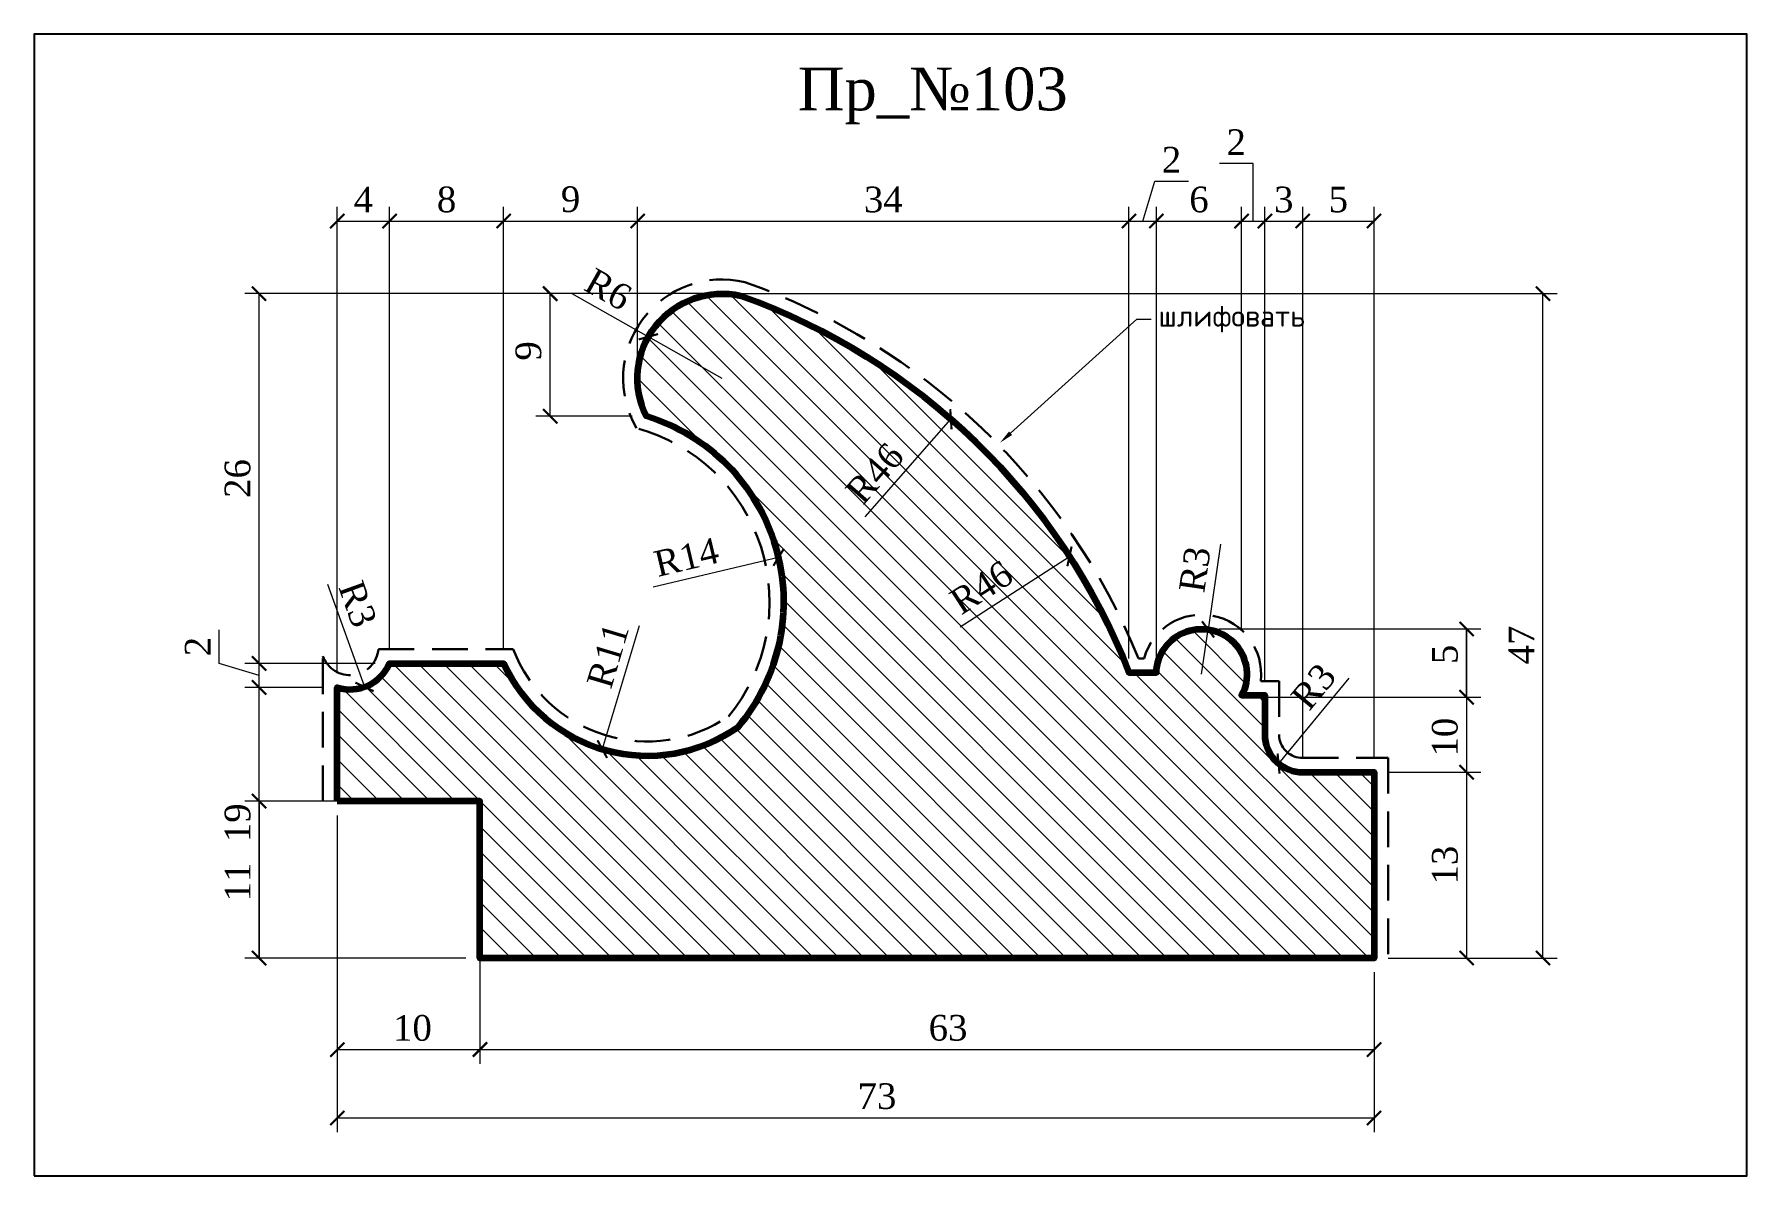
# Model space of a CAD drawing. Header units: millimetres. Extents: x 305933 to 306053, y -90607 to -90527.
import ezdxf
from ezdxf import colors
from ezdxf.entities.mleader import LeaderData, LeaderLine
from ezdxf.math import Vec2, Vec3

# ---------------------------------------------------------------- set-up
doc = ezdxf.new("R2010")
doc.units = ezdxf.units.MM
doc.header["$MEASUREMENT"] = 0
doc.linetypes.add('HIDDEN', pattern=[0.375, 0.25, -0.125])
doc.layers.add('Outside panel', color=7, linetype='Continuous', lineweight=18, true_color=0x7f5e57)
doc.layers.add('линия 50', color=1, linetype='Continuous', lineweight=211)
doc.layers.add('служебный слой РАЗМЕРЫ', color=7, linetype='Continuous', lineweight=9)
doc.layers.add('размеры в модели', color=7, linetype='Continuous')
doc.styles.add('ELECT', font='times.ttf')
doc.styles.get("Standard").update_dxf_attribs({"font": 'times.ttf'})
doc.styles.add('ЕСКД профили текст', font='isocpeur.ttf')
doc.dimstyles.new('M_1', dxfattribs={"dimtxt": 1.8, "dimasz": 1, "dimexe": 1, "dimexo": 1, "dimgap": 0.6, "dimtad": 1, "dimdec": 0, "dimdsep": 46, "dimtxsty": 'Standard', "dimblk": 'ARCHTICK', "dimcen": -5, "dimclrd": 7, "dimclre": 7, "dimclrt": 7, "dimadec": 0, "dimazin": 0, "dimtfac": 1, "dimtdec": 0, "dimtmove": 0, "dimatfit": 3, "dimfxl": 1, "dimtolj": 1, "dimtzin": 0, "dimlwd": 5, "dimlwe": 5, "dimarcsym": 0})

# ---------------------------------------------------------------- blocks, each defined once
blk = doc.blocks.new('_ArchTick')
at = {"color": 0, "linetype": 'ByBlock', "const_width": 0.15}
blk.add_lwpolyline([(-0.5, -0.5), (0.5, 0.5)], dxfattribs=at)
blk = doc.blocks.new('*D11')
at = {"layer": 'Defpoints', "color": 0, "ltscale": 1000, "transparency": 16777216}
for p in [(306026.56, -90578.97), (306026.56, -90591.99), (306033.05, -90591.99)]:
    blk.add_point(p, dxfattribs=at)
at = {"layer": 'размеры в модели', "color": 7, "lineweight": 5, "ltscale": 1000, "transparency": 16777216}
for p, q in [((306027.56, -90578.97), (306034.05, -90578.97)), ((306033.05, -90578.97), (306033.05, -90591.99)), ((306027.56, -90591.99), (306034.05, -90591.99))]:
    blk.add_line(p, q, dxfattribs=at)
for p, rotation in [((306033.05, -90578.97), 90), ((306033.05, -90591.99), 270)]:
    blk.add_blockref('_ArchTick', p, dxfattribs=dict(at, rotation=rotation))
at = {"layer": 'размеры в модели', "color": 7, "ltscale": 1000, "transparency": 16777216, "insert": (306031.53, -90585.48), "char_height": 1.8, "attachment_point": 5, "rotation": 90}
blk.add_mtext('\\A1;13', dxfattribs=at)
blk = doc.blocks.new('*D10')
at = {"layer": 'Defpoints', "color": 0, "ltscale": 1000, "transparency": 16777216}
for p in [(306014.68, -90568.93), (306026.56, -90578.97), (306033.05, -90578.97)]:
    blk.add_point(p, dxfattribs=at)
at = {"layer": 'размеры в модели', "color": 7, "lineweight": 5, "ltscale": 1000, "transparency": 16777216}
for p, q in [((306015.68, -90568.93), (306034.05, -90568.93)), ((306033.05, -90568.93), (306033.05, -90578.97)), ((306027.56, -90578.97), (306034.05, -90578.97))]:
    blk.add_line(p, q, dxfattribs=at)
for p, rotation in [((306033.05, -90568.93), 90), ((306033.05, -90578.97), 270)]:
    blk.add_blockref('_ArchTick', p, dxfattribs=dict(at, rotation=rotation))
at = {"layer": 'размеры в модели', "color": 7, "ltscale": 1000, "transparency": 16777216, "insert": (306031.53, -90576.51), "char_height": 1.8, "attachment_point": 5, "rotation": 90}
blk.add_mtext('\\A1;10', dxfattribs=at)
blk = doc.blocks.new('*D9')
at = {"layer": 'Defpoints', "color": 0, "ltscale": 1000, "transparency": 16777216}
for p in [(306014.68, -90568.93), (306033.05, -90568.93), (306017.44, -90573.71)]:
    blk.add_point(p, dxfattribs=at)
at = {"layer": 'размеры в модели', "color": 7, "lineweight": 5, "ltscale": 1000, "transparency": 16777216}
for p, q in [((306015.68, -90568.93), (306034.05, -90568.93)), ((306033.05, -90573.71), (306033.05, -90568.93)), ((306018.44, -90573.71), (306034.05, -90573.71))]:
    blk.add_line(p, q, dxfattribs=at)
for p, rotation in [((306033.05, -90568.93), 90), ((306033.05, -90573.71), 270)]:
    blk.add_blockref('_ArchTick', p, dxfattribs=dict(at, rotation=rotation))
at = {"layer": 'размеры в модели', "color": 7, "ltscale": 1000, "transparency": 16777216, "insert": (306031.53, -90570.71), "char_height": 1.8, "attachment_point": 5, "rotation": 90}
blk.add_mtext('\\A1;5', dxfattribs=at)
blk = doc.blocks.new('*D8')
at = {"layer": 'Defpoints', "color": 0, "ltscale": 1000, "transparency": 16777216}
for p in [(305968.83, -90545.43), (305980.88, -90545.43), (305975.57, -90554.02)]:
    blk.add_point(p, dxfattribs=at)
at = {"layer": 'размеры в модели', "color": 7, "lineweight": 5, "ltscale": 1000, "transparency": 16777216}
for p, q in [((305979.88, -90545.43), (305967.83, -90545.43)), ((305968.83, -90554.02), (305968.83, -90545.43)), ((305974.57, -90554.02), (305967.83, -90554.02))]:
    blk.add_line(p, q, dxfattribs=at)
for p, rotation in [((305968.83, -90545.43), 90), ((305968.83, -90554.02), 270)]:
    blk.add_blockref('_ArchTick', p, dxfattribs=dict(at, rotation=rotation))
at = {"layer": 'размеры в модели', "color": 7, "ltscale": 1000, "transparency": 16777216, "insert": (305967.31, -90549.44), "char_height": 1.8, "attachment_point": 5, "rotation": 90}
blk.add_mtext('\\A1;9', dxfattribs=at)
blk = doc.blocks.new('*D7')
at = {"layer": 'Defpoints', "color": 0, "ltscale": 1000, "transparency": 16777216}
for p in [(306005.22, -90563.84), (305966.78, -90588.65)]:
    blk.add_point(p, dxfattribs=at)
at = {"layer": 'размеры в модели', "color": 7, "lineweight": 5, "ltscale": 1000, "transparency": 16777216}
blk.add_line((305997.57, -90568.78), (306005.22, -90563.84), dxfattribs=at)
at = {"layer": 'размеры в модели', "color": 7, "lineweight": 5, "ltscale": 1000, "transparency": 16777216, "rotation": 32.83721025897567}
blk.add_blockref('_ArchTick', (306005.22, -90563.84), dxfattribs=at)
at = {"layer": 'размеры в модели', "color": 7, "ltscale": 1000, "transparency": 16777216, "insert": (305999.05, -90566.02), "char_height": 1.8, "attachment_point": 5, "rotation": 32.8372}
blk.add_mtext('\\A1;R46', dxfattribs=at)
blk = doc.blocks.new('*D6')
at = {"layer": 'Defpoints', "color": 0, "ltscale": 1000, "transparency": 16777216}
for p in [(305996.91, -90554.23), (305966.78, -90588.65)]:
    blk.add_point(p, dxfattribs=at)
at = {"layer": 'размеры в модели', "color": 7, "lineweight": 5, "ltscale": 1000, "transparency": 16777216}
blk.add_line((305990.91, -90561.08), (305996.91, -90554.23), dxfattribs=at)
at = {"layer": 'размеры в модели', "color": 7, "lineweight": 5, "ltscale": 1000, "transparency": 16777216, "rotation": 48.80059005524762}
blk.add_blockref('_ArchTick', (305996.91, -90554.23), dxfattribs=at)
at = {"layer": 'размеры в модели', "color": 7, "ltscale": 1000, "transparency": 16777216, "insert": (305991.58, -90558.02), "char_height": 1.8, "attachment_point": 5, "rotation": 48.8006}
blk.add_mtext('\\A1;R46', dxfattribs=at)
blk = doc.blocks.new('*D5')
at = {"layer": 'Defpoints', "color": 0, "ltscale": 1000, "transparency": 16777216}
for p in [(306021.56, -90576.29), (306019.87, -90578.36)]:
    blk.add_point(p, dxfattribs=at)
at = {"layer": 'размеры в модели', "color": 7, "lineweight": 5, "ltscale": 1000, "transparency": 16777216}
blk.add_line((306024.79, -90572.37), (306019.87, -90578.36), dxfattribs=at)
at = {"layer": 'размеры в модели', "color": 7, "lineweight": 5, "ltscale": 1000, "transparency": 16777216, "rotation": 230.5863498152284}
blk.add_blockref('_ArchTick', (306019.87, -90578.36), dxfattribs=at)
at = {"layer": 'размеры в модели', "color": 7, "ltscale": 1000, "transparency": 16777216, "insert": (306022.33, -90572.97), "char_height": 1.8, "attachment_point": 5, "rotation": 50.5863}
blk.add_mtext('\\A1;R3', dxfattribs=at)
blk = doc.blocks.new('*D4')
at = {"layer": 'Defpoints', "color": 0, "ltscale": 1000, "transparency": 16777216}
for p in [(306014.93, -90568.96), (306014.47, -90572.1)]:
    blk.add_point(p, dxfattribs=at)
at = {"layer": 'размеры в модели', "color": 7, "lineweight": 5, "ltscale": 1000, "transparency": 16777216}
for p in [(306015.8, -90562.99), (306014.47, -90572.1)]:
    blk.add_line(p, (306014.93, -90568.96), dxfattribs=at)
at = {"layer": 'размеры в модели', "color": 7, "lineweight": 5, "ltscale": 1000, "transparency": 16777216, "rotation": 261.6966493838898}
blk.add_blockref('_ArchTick', (306014.93, -90568.96), dxfattribs=at)
at = {"layer": 'размеры в модели', "color": 7, "ltscale": 1000, "transparency": 16777216, "insert": (306014.01, -90564.76), "char_height": 1.8, "attachment_point": 5, "rotation": 81.6966}
blk.add_mtext('\\A1;R3', dxfattribs=at)
blk = doc.blocks.new('*D3')
at = {"layer": 'Defpoints', "color": 0, "ltscale": 1000, "transparency": 16777216}
for p in [(305975.71, -90548.45), (305980.88, -90551.37)]:
    blk.add_point(p, dxfattribs=at)
at = {"layer": 'размеры в модели', "color": 7, "lineweight": 5, "ltscale": 1000, "transparency": 16777216}
for p in [(305970.35, -90545.43), (305980.88, -90551.37)]:
    blk.add_line(p, (305975.71, -90548.45), dxfattribs=at)
at = {"layer": 'размеры в модели', "color": 7, "lineweight": 5, "ltscale": 1000, "transparency": 16777216, "rotation": 330.6128293074956}
blk.add_blockref('_ArchTick', (305975.71, -90548.45), dxfattribs=at)
at = {"layer": 'размеры в модели', "color": 7, "ltscale": 1000, "transparency": 16777216, "insert": (305972.9, -90545.13), "char_height": 1.8, "attachment_point": 5, "rotation": 330.6128}
blk.add_mtext('\\A1;R6', dxfattribs=at)
blk = doc.blocks.new('*D2')
at = {"layer": 'Defpoints', "color": 0, "ltscale": 1000, "transparency": 16777216}
for p in [(305954.8, -90570.15), (305955.82, -90572.99)]:
    blk.add_point(p, dxfattribs=at)
at = {"layer": 'размеры в модели', "color": 7, "lineweight": 5, "ltscale": 1000, "transparency": 16777216}
blk.add_line((305953.23, -90565.79), (305955.82, -90572.99), dxfattribs=at)
at = {"layer": 'размеры в модели', "color": 7, "lineweight": 5, "ltscale": 1000, "transparency": 16777216, "rotation": 289.76201986704}
blk.add_blockref('_ArchTick', (305955.82, -90572.99), dxfattribs=at)
at = {"layer": 'размеры в модели', "color": 7, "ltscale": 1000, "transparency": 16777216, "insert": (305955.34, -90567.18), "char_height": 1.8, "attachment_point": 5, "rotation": 289.762}
blk.add_mtext('\\A1;R3', dxfattribs=at)
blk = doc.blocks.new('*D30')
at = {"layer": 'Defpoints', "color": 0, "ltscale": 1000, "transparency": 16777216}
for p in [(305984.84, -90563.9), (305971.59, -90567.03)]:
    blk.add_point(p, dxfattribs=at)
at = {"layer": 'размеры в модели', "color": 7, "lineweight": 5, "ltscale": 1000, "transparency": 16777216}
blk.add_line((305976.04, -90565.98), (305984.84, -90563.9), dxfattribs=at)
at = {"layer": 'размеры в модели', "color": 7, "lineweight": 5, "ltscale": 1000, "transparency": 16777216, "rotation": 13.29428402679002}
blk.add_blockref('_ArchTick', (305984.84, -90563.9), dxfattribs=at)
at = {"layer": 'размеры в модели', "color": 7, "ltscale": 1000, "transparency": 16777216, "insert": (305978.37, -90563.89), "char_height": 1.8, "attachment_point": 5, "rotation": 13.2943}
blk.add_mtext('\\A1;R14', dxfattribs=at)
blk = doc.blocks.new('*D29')
at = {"layer": 'Defpoints', "color": 0, "ltscale": 1000, "transparency": 16777216}
for p in [(305975.64, -90566.75), (305972.48, -90577.35)]:
    blk.add_point(p, dxfattribs=at)
at = {"layer": 'размеры в модели', "color": 7, "lineweight": 5, "ltscale": 1000, "transparency": 16777216}
blk.add_line((305975.06, -90568.7), (305972.48, -90577.35), dxfattribs=at)
at = {"layer": 'размеры в модели', "color": 7, "lineweight": 5, "ltscale": 1000, "transparency": 16777216, "rotation": 253.4371533761697}
blk.add_blockref('_ArchTick', (305972.48, -90577.35), dxfattribs=at)
at = {"layer": 'размеры в модели', "color": 7, "ltscale": 1000, "transparency": 16777216, "insert": (305972.87, -90570.79), "char_height": 1.8, "attachment_point": 5, "rotation": 73.4372}
blk.add_mtext('\\A1;R11', dxfattribs=at)
blk = doc.blocks.new('*D26')
at = {"layer": 'Defpoints', "color": 0, "ltscale": 1000, "transparency": 16777216}
for p in [(306018.91, -90540.34), (306017.28, -90569.6), (306018.91, -90573.58)]:
    blk.add_point(p, dxfattribs=at)
at = {"layer": 'размеры в модели', "color": 7, "lineweight": 5, "ltscale": 1000, "transparency": 16777216}
for p, q in [((306018.08, -90536.31), (306015.72, -90536.31)), ((306018.09, -90540.34), (306018.08, -90536.31)), ((306017.28, -90568.6), (306017.28, -90539.34)), ((306018.91, -90572.58), (306018.91, -90539.34)), ((306017.28, -90540.34), (306018.91, -90540.34))]:
    blk.add_line(p, q, dxfattribs=at)
at = {"layer": 'размеры в модели', "color": 7, "lineweight": 5, "ltscale": 1000, "transparency": 16777216, "rotation": 180}
blk.add_blockref('_ArchTick', (306017.28, -90540.34), dxfattribs=at)
at = {"layer": 'размеры в модели', "color": 7, "lineweight": 5, "ltscale": 1000, "transparency": 16777216}
blk.add_blockref('_ArchTick', (306018.91, -90540.34), dxfattribs=at)
at = {"layer": 'размеры в модели', "color": 7, "ltscale": 1000, "transparency": 16777216, "insert": (306016.9, -90534.81), "char_height": 1.8, "attachment_point": 5}
blk.add_mtext('\\A1;2', dxfattribs=at)
blk = doc.blocks.new('*D24')
at = {"layer": 'Defpoints', "color": 0, "ltscale": 1000, "transparency": 16777216}
for p in [(306011.31, -90540.34), (306009.39, -90571.99), (306011.31, -90571.99)]:
    blk.add_point(p, dxfattribs=at)
at = {"layer": 'размеры в модели', "color": 7, "lineweight": 5, "ltscale": 1000, "transparency": 16777216}
for p, q in [((306010.35, -90540.34), (306011.19, -90537.54)), ((306011.19, -90537.54), (306013.55, -90537.54)), ((306009.39, -90570.99), (306009.39, -90539.34)), ((306011.31, -90570.99), (306011.31, -90539.34)), ((306009.39, -90540.34), (306011.31, -90540.34))]:
    blk.add_line(p, q, dxfattribs=at)
at = {"layer": 'размеры в модели', "color": 7, "lineweight": 5, "ltscale": 1000, "transparency": 16777216, "rotation": 180}
blk.add_blockref('_ArchTick', (306009.39, -90540.34), dxfattribs=at)
at = {"layer": 'размеры в модели', "color": 7, "lineweight": 5, "ltscale": 1000, "transparency": 16777216}
blk.add_blockref('_ArchTick', (306011.31, -90540.34), dxfattribs=at)
at = {"layer": 'размеры в модели', "color": 7, "ltscale": 1000, "transparency": 16777216, "insert": (306012.37, -90536.04), "char_height": 1.8, "attachment_point": 5}
blk.add_mtext('\\A1;2', dxfattribs=at)
blk = doc.blocks.new('*D22')
at = {"layer": 'Defpoints', "color": 0, "ltscale": 1000, "transparency": 16777216}
for p in [(305974.96, -90540.34), (305974.96, -90550.98), (305965.57, -90571.34)]:
    blk.add_point(p, dxfattribs=at)
at = {"layer": 'размеры в модели', "color": 7, "lineweight": 5, "ltscale": 1000, "transparency": 16777216}
for p, q in [((305965.57, -90570.34), (305965.57, -90539.34)), ((305974.96, -90549.98), (305974.96, -90539.34)), ((305965.57, -90540.34), (305974.96, -90540.34))]:
    blk.add_line(p, q, dxfattribs=at)
at = {"layer": 'размеры в модели', "color": 7, "lineweight": 5, "ltscale": 1000, "transparency": 16777216, "rotation": 180}
blk.add_blockref('_ArchTick', (305965.57, -90540.34), dxfattribs=at)
at = {"layer": 'размеры в модели', "color": 7, "lineweight": 5, "ltscale": 1000, "transparency": 16777216}
blk.add_blockref('_ArchTick', (305974.96, -90540.34), dxfattribs=at)
at = {"layer": 'размеры в модели', "color": 7, "ltscale": 1000, "transparency": 16777216, "insert": (305970.26, -90538.82), "char_height": 1.8, "attachment_point": 5}
blk.add_mtext('\\A1;9', dxfattribs=at)
blk = doc.blocks.new('*D20')
at = {"layer": 'Defpoints', "color": 0, "ltscale": 1000, "transparency": 16777216}
for p in [(305957.57, -90540.34), (305957.57, -90571.34), (305953.91, -90573.03)]:
    blk.add_point(p, dxfattribs=at)
at = {"layer": 'размеры в модели', "color": 7, "lineweight": 5, "ltscale": 1000, "transparency": 16777216}
for p, q in [((305953.91, -90572.03), (305953.91, -90539.34)), ((305957.57, -90570.34), (305957.57, -90539.34)), ((305953.91, -90540.34), (305957.57, -90540.34))]:
    blk.add_line(p, q, dxfattribs=at)
at = {"layer": 'размеры в модели', "color": 7, "lineweight": 5, "ltscale": 1000, "transparency": 16777216, "rotation": 180}
blk.add_blockref('_ArchTick', (305953.91, -90540.34), dxfattribs=at)
at = {"layer": 'размеры в модели', "color": 7, "lineweight": 5, "ltscale": 1000, "transparency": 16777216}
blk.add_blockref('_ArchTick', (305957.57, -90540.34), dxfattribs=at)
at = {"layer": 'размеры в модели', "color": 7, "ltscale": 1000, "transparency": 16777216, "insert": (305955.74, -90538.84), "char_height": 1.8, "attachment_point": 5}
blk.add_mtext('\\A1;4', dxfattribs=at)
blk = doc.blocks.new('*D19')
at = {"layer": 'Defpoints', "color": 0, "ltscale": 1000, "transparency": 16777216}
for p in [(305963.91, -90591.99), (306026.56, -90591.99), (306026.56, -90598.4)]:
    blk.add_point(p, dxfattribs=at)
at = {"layer": 'размеры в модели', "color": 7, "lineweight": 5, "ltscale": 1000, "transparency": 16777216}
for p, q in [((305963.91, -90592.99), (305963.91, -90599.4)), ((306026.56, -90592.99), (306026.56, -90599.4)), ((305963.91, -90598.4), (306026.56, -90598.4))]:
    blk.add_line(p, q, dxfattribs=at)
at = {"layer": 'размеры в модели', "color": 7, "lineweight": 5, "ltscale": 1000, "transparency": 16777216, "rotation": 180}
blk.add_blockref('_ArchTick', (305963.91, -90598.4), dxfattribs=at)
at = {"layer": 'размеры в модели', "color": 7, "lineweight": 5, "ltscale": 1000, "transparency": 16777216}
blk.add_blockref('_ArchTick', (306026.56, -90598.4), dxfattribs=at)
at = {"layer": 'размеры в модели', "color": 7, "ltscale": 1000, "transparency": 16777216, "insert": (305996.71, -90596.89), "char_height": 1.8, "attachment_point": 5}
blk.add_mtext('\\A1;63', dxfattribs=at)
blk = doc.blocks.new('*D18')
at = {"layer": 'Defpoints', "color": 0, "ltscale": 1000, "transparency": 16777216}
for p in [(305953.91, -90580.99), (305963.91, -90580.99), (305963.91, -90598.41)]:
    blk.add_point(p, dxfattribs=at)
at = {"layer": 'размеры в модели', "color": 7, "lineweight": 5, "ltscale": 1000, "transparency": 16777216}
for p, q in [((305953.91, -90581.99), (305953.91, -90599.41)), ((305963.91, -90581.99), (305963.91, -90599.41)), ((305953.91, -90598.41), (305963.91, -90598.41))]:
    blk.add_line(p, q, dxfattribs=at)
at = {"layer": 'размеры в модели', "color": 7, "lineweight": 5, "ltscale": 1000, "transparency": 16777216, "rotation": 180}
blk.add_blockref('_ArchTick', (305953.91, -90598.41), dxfattribs=at)
at = {"layer": 'размеры в модели', "color": 7, "lineweight": 5, "ltscale": 1000, "transparency": 16777216}
blk.add_blockref('_ArchTick', (305963.91, -90598.41), dxfattribs=at)
at = {"layer": 'размеры в модели', "color": 7, "ltscale": 1000, "transparency": 16777216, "insert": (305959.18, -90596.9), "char_height": 1.8, "attachment_point": 5}
blk.add_mtext('\\A1;10', dxfattribs=at)
blk = doc.blocks.new('*D16')
at = {"layer": 'Defpoints', "color": 0, "ltscale": 1000, "transparency": 16777216}
for p in [(305948.43, -90571.34), (305957.57, -90571.34), (305953.91, -90573.03)]:
    blk.add_point(p, dxfattribs=at)
at = {"layer": 'размеры в модели', "color": 7, "lineweight": 5, "ltscale": 1000, "transparency": 16777216}
for p, q in [((305945.63, -90571.34), (305945.63, -90568.98)), ((305948.43, -90572.18), (305945.63, -90571.34)), ((305956.57, -90571.34), (305947.43, -90571.34)), ((305948.43, -90573.03), (305948.43, -90571.34)), ((305952.91, -90573.03), (305947.43, -90573.03))]:
    blk.add_line(p, q, dxfattribs=at)
for p, rotation in [((305948.43, -90571.34), 90), ((305948.43, -90573.03), 270)]:
    blk.add_blockref('_ArchTick', p, dxfattribs=dict(at, rotation=rotation))
at = {"layer": 'размеры в модели', "color": 7, "ltscale": 1000, "transparency": 16777216, "insert": (305944.13, -90570.16), "char_height": 1.8, "attachment_point": 5, "rotation": 90}
blk.add_mtext('\\A1;2', dxfattribs=at)
blk = doc.blocks.new('*D14')
at = {"layer": 'Defpoints', "color": 0, "ltscale": 1000, "transparency": 16777216}
for p in [(305963.51, -90580.99), (305948.43, -90591.99), (305963.91, -90591.99)]:
    blk.add_point(p, dxfattribs=at)
at = {"layer": 'размеры в модели', "color": 7, "lineweight": 5, "ltscale": 1000, "transparency": 16777216}
for p, q in [((305962.51, -90580.99), (305947.43, -90580.99)), ((305948.43, -90580.99), (305948.43, -90591.99)), ((305962.91, -90591.99), (305947.43, -90591.99))]:
    blk.add_line(p, q, dxfattribs=at)
for p, rotation in [((305948.43, -90580.99), 90), ((305948.43, -90591.99), 270)]:
    blk.add_blockref('_ArchTick', p, dxfattribs=dict(at, rotation=rotation))
at = {"layer": 'размеры в модели', "color": 7, "ltscale": 1000, "transparency": 16777216, "insert": (305946.93, -90586.66), "char_height": 1.8, "attachment_point": 5, "rotation": 90}
blk.add_mtext('\\A1;11', dxfattribs=at)
blk = doc.blocks.new('*D13')
at = {"layer": 'Defpoints', "color": 0, "ltscale": 1000, "transparency": 16777216}
for p in [(305980.75, -90545.43), (306038.4, -90545.43), (306026.56, -90591.99)]:
    blk.add_point(p, dxfattribs=at)
at = {"layer": 'размеры в модели', "color": 7, "lineweight": 5, "ltscale": 1000, "transparency": 16777216}
for p, q in [((305981.75, -90545.43), (306039.4, -90545.43)), ((306038.4, -90591.99), (306038.4, -90545.43)), ((306027.56, -90591.99), (306039.4, -90591.99))]:
    blk.add_line(p, q, dxfattribs=at)
for p, rotation in [((306038.4, -90545.43), 90), ((306038.4, -90591.99), 270)]:
    blk.add_blockref('_ArchTick', p, dxfattribs=dict(at, rotation=rotation))
at = {"layer": 'размеры в модели', "color": 7, "ltscale": 1000, "transparency": 16777216, "insert": (306036.89, -90570.05), "char_height": 1.8, "attachment_point": 5, "rotation": 90}
blk.add_mtext('\\A1;47', dxfattribs=at)
blk = doc.blocks.new('*D12')
at = {"layer": 'Defpoints', "color": 0, "ltscale": 1000, "transparency": 16777216}
for p in [(305953.91, -90580.99), (306026.56, -90591.99), (306026.56, -90603.2)]:
    blk.add_point(p, dxfattribs=at)
at = {"layer": 'размеры в модели', "color": 7, "lineweight": 5, "ltscale": 1000, "transparency": 16777216}
for p, q in [((305953.91, -90581.99), (305953.91, -90604.2)), ((306026.56, -90592.99), (306026.56, -90604.2)), ((305953.91, -90603.2), (306026.56, -90603.2))]:
    blk.add_line(p, q, dxfattribs=at)
at = {"layer": 'размеры в модели', "color": 7, "lineweight": 5, "ltscale": 1000, "transparency": 16777216, "rotation": 180}
blk.add_blockref('_ArchTick', (305953.91, -90603.2), dxfattribs=at)
at = {"layer": 'размеры в модели', "color": 7, "lineweight": 5, "ltscale": 1000, "transparency": 16777216}
blk.add_blockref('_ArchTick', (306026.56, -90603.2), dxfattribs=at)
at = {"layer": 'размеры в модели', "color": 7, "ltscale": 1000, "transparency": 16777216, "insert": (305991.73, -90601.68), "char_height": 1.8, "attachment_point": 5}
blk.add_mtext('\\A1;73', dxfattribs=at)

msp = doc.modelspace()

# ---------------------------------------------------------------- hatches: boundary and pattern name
at = {"layer": 'Outside panel', "ltscale": 1000}
h = msp.add_hatch(dxfattribs=at)
h.set_pattern_fill('ANSI31', color=256, scale=10, angle=90)
h.set_pattern_definition([(135, (-4128.5922, 265.9996), (-0.8838834765, -0.8838834765), [])])
h.paths.add_polyline_path([(305982.2, -90545.58, 0.633075), (305975.57, -90554.02, -0.53807), (305982, -90575.8, -0.469543), (305965.57, -90571.34), (305957.57, -90571.34, -0.384705), (305953.91, -90573.03), (305953.91, -90580.99), (305963.91, -90580.99), (305963.91, -90591.99), (306026.56, -90591.99), (306026.56, -90578.97), (306021.56, -90578.97, -0.383189), (306018.91, -90576.58), (306018.91, -90573.58), (306017.28, -90573.58, 1.255715), (306011.31, -90571.99), (306009.39, -90571.99, 0.216873)])

# ---------------------------------------------------------------- linework, layer by layer
at = {"color": 6, "ltscale": 1000}
msp.add_lwpolyline([(305932.68, -90607.25), (306052.68, -90607.25), (306052.68, -90527.25), (305932.68, -90527.25)], close=True, dxfattribs=at)
at = {"layer": 'линия 50', "color": 1, "linetype": 'HIDDEN', "lineweight": 30, "ltscale": 10, "true_color": 0xff0909}
msp.add_lwpolyline([(305952.91, -90580.99), (305952.91, -90570.83, 0.80461), (305956.8, -90570.34), (305966.24, -90570.34, 0.484966), (305981.32, -90575.06, 0.545063), (305974.89, -90554.86, -0.659371), (305982.48, -90544.62, -0.213367), (306010.06, -90570.99), (306010.45, -90570.99, -0.926054), (306018.62, -90572.58), (306019.91, -90572.58), (306019.91, -90576.52, 0.37509), (306021.56, -90577.97), (306027.56, -90577.97), (306027.56, -90591.99)], format="xyb", dxfattribs=at)
at = {"layer": 'линия 50', "color": 7}
msp.add_lwpolyline([(305953.91, -90580.99), (305953.91, -90573.03, 0.384705), (305957.57, -90571.34), (305965.57, -90571.34, 0.469543), (305982, -90575.8, 0.53807), (305975.57, -90554.02, -0.633075), (305982.2, -90545.58, -0.216873), (306009.39, -90571.99), (306011.31, -90571.99, -1.255715), (306017.28, -90573.58), (306018.91, -90573.58), (306018.91, -90576.58, 0.383189), (306021.56, -90578.97), (306026.56, -90578.97), (306026.56, -90591.99), (305963.91, -90591.99), (305963.91, -90580.99)], format="xyb", close=True, dxfattribs=at)

# ---------------------------------------------------------------- texts
at = {"color": 7, "ltscale": 1000, "style": 'ELECT'}
msp.add_text('Пр_№103', height=3, dxfattribs=at).set_placement((305986.18, -90532.58))

# ---------------------------------------------------------------- dimensions: what is measured, and where the dimension line sits
at = {"layer": 'размеры в модели', "color": 0, "ltscale": 1000}
for base, p1, p2, picture, middle in [((306018.91, -90540.34), (306017.28, -90569.6), (306018.91, -90573.58), '*D26', (306017.48, -90536.31)), ((305957.57, -90540.34), (305953.91, -90573.03), (305957.57, -90571.34), '*D20', (305955.74, -90540.34)), ((305963.91, -90598.41), (305953.91, -90580.99), (305963.91, -90580.99), '*D18', (305959.18, -90598.41)), ((306026.56, -90603.2), (305953.91, -90580.99), (306026.56, -90591.99), '*D12', (305991.73, -90603.2)), ((306026.56, -90598.4), (305963.91, -90591.99), (306026.56, -90591.99), '*D19', (305996.71, -90598.4))]:
    dim = msp.add_linear_dim(base=base, p1=p1, p2=p2, dimstyle='M_1', override={"dimtxt": 1.8}, dxfattribs=at)
    dim.commit()
    dim.dimension.update_dxf_attribs({"geometry": picture, "text_midpoint": middle, "dimtype": 128})
for base, p1, p2, picture, middle in [((306011.31, -90540.34), (306009.39, -90571.99), (306011.31, -90571.99), '*D24', (306011.79, -90536.04)), ((305974.96, -90540.34), (305965.57, -90571.34), (305974.96, -90550.98), '*D22', (305970.26, -90538.82))]:
    dim = msp.add_linear_dim(base=base, p1=p1, p2=p2, dimstyle='M_1', override={"dimtxt": 1.8}, dxfattribs=at)
    dim.commit()
    dim.dimension.update_dxf_attribs({"geometry": picture, "text_midpoint": middle})
for base, p1, p2 in [((305965.57, -90540.34), (305957.57, -90571.34), (305965.57, -90571.34)), ((306009.39, -90540.34), (305974.96, -90550.98), (306009.39, -90571.99)), ((306017.28, -90540.34), (306011.31, -90571.99), (306017.28, -90569.87)), ((306021.56, -90540.34), (306018.91, -90573.58), (306021.56, -90578.97)), ((306026.56, -90540.34), (306021.56, -90578.97), (306026.56, -90578.97))]:
    msp.add_linear_dim(base=base, p1=p1, p2=p2, dimstyle='M_1', override={"dimtxt": 1.8}, dxfattribs=at).render()
for center, mpoint, picture, middle in [((305980.88, -90551.37), (305975.71, -90548.45), '*D3', (305972.9, -90545.13)), ((306014.47, -90572.1), (306014.93, -90568.96), '*D4', (306014.01, -90564.76))]:
    dim = msp.add_radius_dim(center=center, mpoint=mpoint, dimstyle='M_1', override={"dimtxt": 1.8}, dxfattribs=at)
    dim.commit()
    dim.dimension.update_dxf_attribs({"geometry": picture, "text_midpoint": middle})
for base, p1, p2 in [((305948.43, -90545.43), (305957.57, -90571.34), (305980.88, -90545.43)), ((305948.43, -90573.03), (305963.91, -90591.99), (305953.91, -90573.03))]:
    msp.add_linear_dim(base=base, p1=p1, p2=p2, angle=90, dimstyle='M_1', override={"dimtxt": 1.8}, dxfattribs=at).render()
for base, p1, p2, picture, middle in [((305968.83, -90545.43), (305975.57, -90554.02), (305980.88, -90545.43), '*D8', (305968.83, -90549.44)), ((306038.4, -90545.43), (306026.56, -90591.99), (305980.75, -90545.43), '*D13', (306038.4, -90570.05)), ((306033.05, -90578.97), (306014.68, -90568.93), (306026.56, -90578.97), '*D10', (306033.05, -90576.51)), ((306033.05, -90568.93), (306017.44, -90573.71), (306014.68, -90568.93), '*D9', (306033.05, -90570.71)), ((305948.43, -90591.99), (305963.51, -90580.99), (305963.91, -90591.99), '*D14', (305948.43, -90586.66))]:
    dim = msp.add_linear_dim(base=base, p1=p1, p2=p2, angle=90, dimstyle='M_1', override={"dimtxt": 1.8}, dxfattribs=at)
    dim.commit()
    dim.dimension.update_dxf_attribs({"geometry": picture, "text_midpoint": middle, "dimtype": 128})
for center, mpoint, picture, middle in [((305966.78, -90588.65), (305996.91, -90554.23), '*D6', (305992.72, -90559.02)), ((305971.59, -90567.03), (305984.84, -90563.9), '*D30', (305978.71, -90565.35)), ((305966.78, -90588.65), (306005.22, -90563.84), '*D7', (305999.87, -90567.29)), ((305954.8, -90570.15), (305955.82, -90572.99), '*D2', (305953.92, -90567.69)), ((305975.64, -90566.75), (305972.48, -90577.35), '*D29', (305974.31, -90571.22)), ((306021.56, -90576.29), (306019.87, -90578.36), '*D5', (306023.5, -90573.93))]:
    dim = msp.add_radius_dim(center=center, mpoint=mpoint, dimstyle='M_1', override={"dimtxt": 1.8}, dxfattribs=at)
    dim.commit()
    dim.dimension.update_dxf_attribs({"geometry": picture, "text_midpoint": middle, "dimtype": 132})
for base, p1, p2, picture, middle in [((305948.43, -90571.34), (305953.91, -90573.03), (305957.57, -90571.34), '*D16', (305944.13, -90570.74)), ((306033.05, -90591.99), (306026.56, -90578.97), (306026.56, -90591.99), '*D11', (306031.53, -90585.48))]:
    dim = msp.add_linear_dim(base=base, p1=p1, p2=p2, angle=90, dimstyle='M_1', override={"dimtxt": 1.8}, dxfattribs=at)
    dim.commit()
    dim.dimension.update_dxf_attribs({"geometry": picture, "text_midpoint": middle})

# ---------------------------------------------------------------- leaders
at = {"layer": 'служебный слой РАЗМЕРЫ'}
ml = msp.add_multileader_mtext('Standard', dxfattribs=at)
ml.set_content('\\A1;шлифовать', color=256, style='ЕСКД профили текст')
ml.set_leader_properties(color=256, linetype='ByLayer', lineweight=-1)
ml.build(insert=Vec2(0, 0))
ml.multileader.update_dxf_attribs({"dogleg_length": 1, "arrow_head_size": 1})
ctx = ml.context
ctx.base_point, ctx.char_height, ctx.arrow_head_size, ctx.landing_gap_size, ctx.plane_origin = Vec3(306010.95, -90547.22), 1.5, 1, 0.5, Vec3(306024.43, -90521.05)
notes = []
notes.append((ctx, [(1, (1, 1, 0), (306009.95, -90547.22), (1, 0), 1, [(0, [(306000.35, -90555.88)], 0, [])])]))
ctx.mtext.insert, ctx.mtext.flow_direction = Vec3(306011.45, -90546.24), 5
for ctx, leaders in notes:
    for number, flags, end, landing, length, lines in leaders:
        leader = LeaderData()
        leader.index, (leader.has_last_leader_line, leader.has_dogleg_vector, leader.attachment_direction) = number, flags
        leader.last_leader_point, leader.dogleg_vector, leader.dogleg_length = Vec3(end), Vec3(landing), length
        for number, points, colour, breaks in lines:
            line = LeaderLine()
            line.index, line.vertices, line.color, line.breaks = number, Vec3.list(points), colors.encode_raw_color(colour), breaks
            leader.lines.append(line)
        ctx.leaders.append(leader)

doc.saveas('drawing.dxf')
